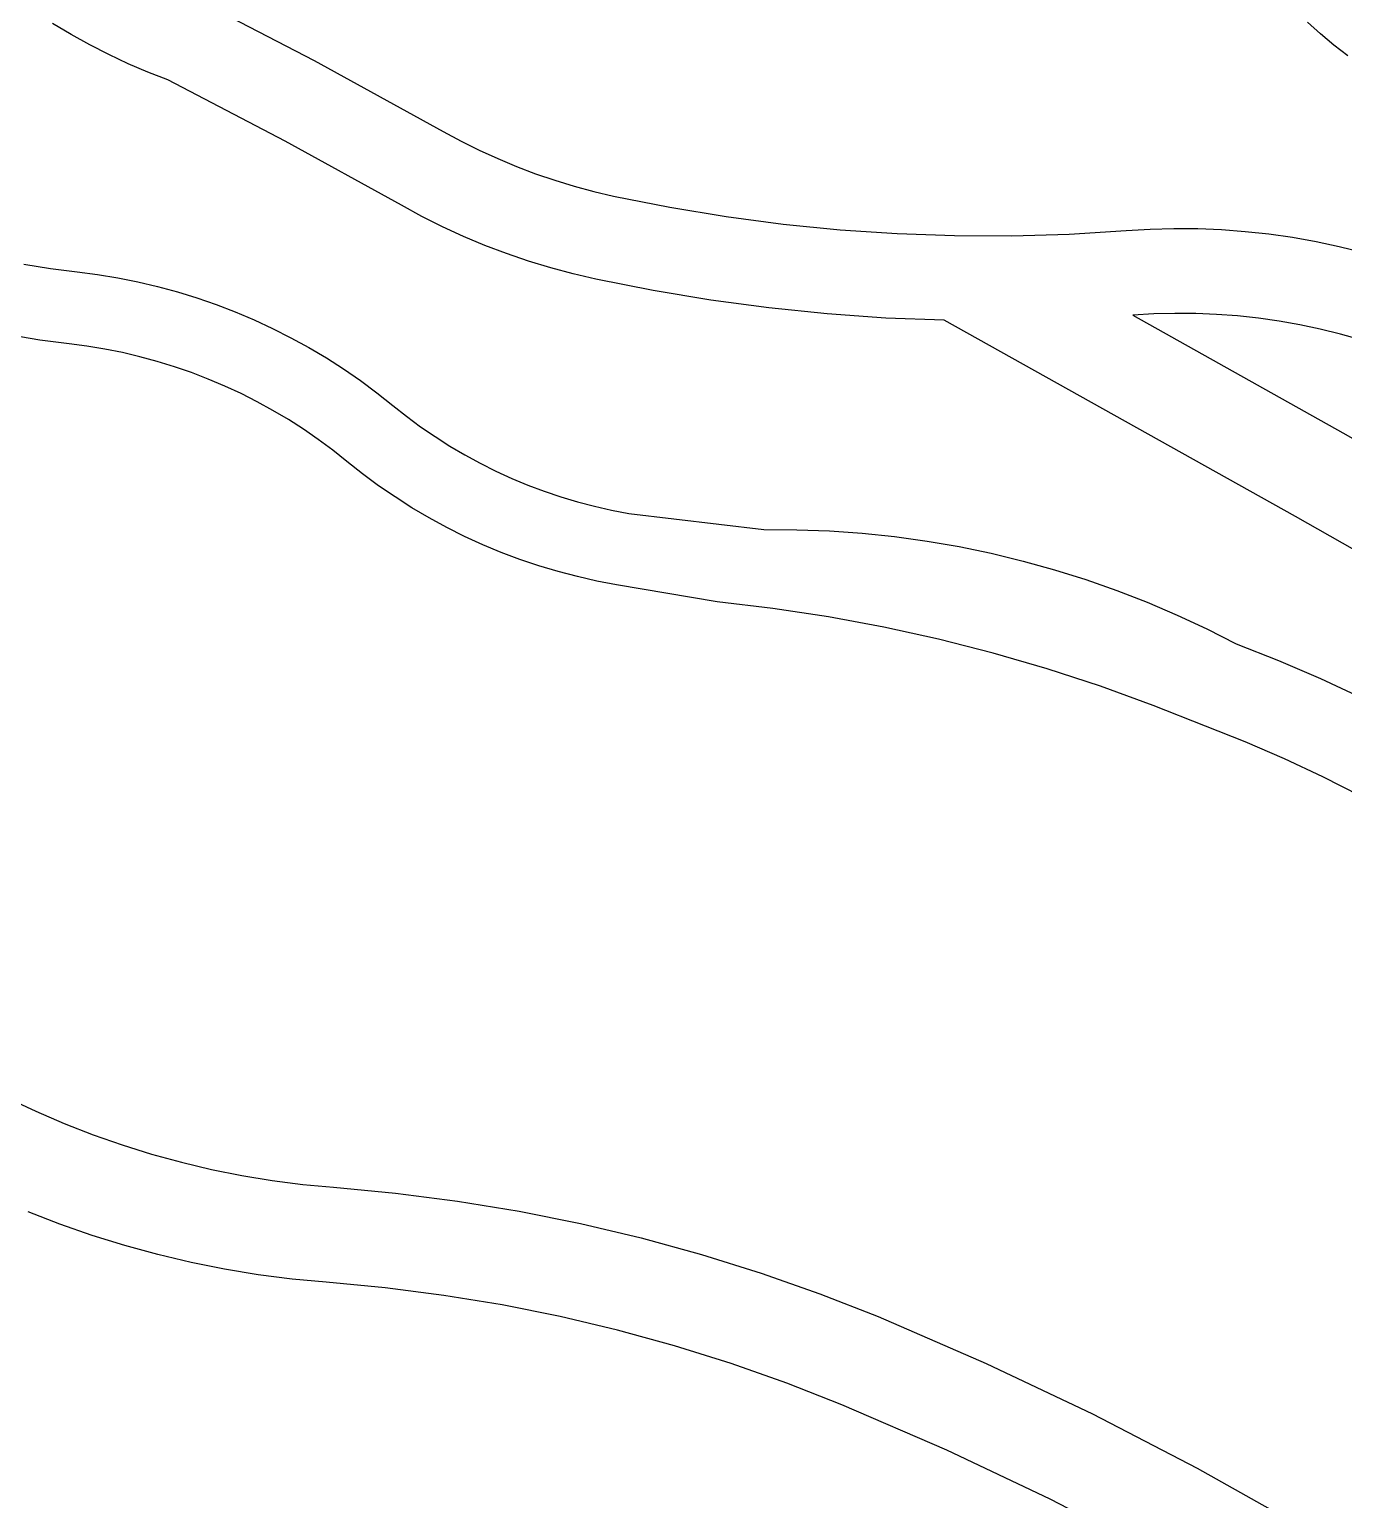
# Model space of a CAD drawing. Header units: millimetres. Extents: x 617751 to 636088, y 68402 to 77988.
# Drawn here: x 622528.5 to 622595.1, y 69396.2 to 69470.8 of the extents above; entities that cross this region are included whole.
import ezdxf

# ---------------------------------------------------------------- set-up
doc = ezdxf.new("R2010")
doc.units = ezdxf.units.MM
doc.header["$LTSCALE"] = 3
doc.header["$MEASUREMENT"] = 0
doc.layers.add('ALINHAMENTO PREDIAL', color=120, linetype='Continuous')

msp = doc.modelspace()

# ---------------------------------------------------------------- linework, layer by layer
at = {"layer": 'ALINHAMENTO PREDIAL'}
for points in [[(622536.321, 69472.65), (622542.949, 69469.213), (622549.492, 69465.616), (622550.397, 69465.124), (622551.318, 69464.663), (622552.254, 69464.233), (622553.204, 69463.835), (622554.167, 69463.469), (622555.141, 69463.136), (622556.126, 69462.835), (622557.121, 69462.568), (622558.124, 69462.335), (622560.973, 69461.77), (622563.839, 69461.297), (622566.719, 69460.916), (622569.609, 69460.629), (622572.507, 69460.434), (622575.409, 69460.332), (622578.314, 69460.324), (622581.217, 69460.409), (622584.116, 69460.587), (622585.322, 69460.66), (622586.53, 69460.693), (622587.738, 69460.684), (622588.945, 69460.635), (622590.15, 69460.546), (622591.351, 69460.415), (622592.547, 69460.245), (622593.737, 69460.034), (622594.918, 69459.783), (622596.091, 69459.492)], [(622536.321, 69472.65), (622542.949, 69469.213), (622549.492, 69465.616), (622550.397, 69465.124), (622551.318, 69464.663), (622552.254, 69464.233), (622553.204, 69463.835), (622554.167, 69463.469), (622555.141, 69463.136), (622556.126, 69462.835), (622557.121, 69462.568), (622558.124, 69462.335), (622560.973, 69461.77), (622563.839, 69461.297), (622566.719, 69460.916), (622569.609, 69460.629), (622572.507, 69460.434), (622575.409, 69460.332), (622578.314, 69460.324), (622581.217, 69460.409), (622584.116, 69460.587), (622585.322, 69460.66), (622586.53, 69460.693), (622587.738, 69460.684), (622588.945, 69460.635), (622590.15, 69460.546), (622591.351, 69460.415), (622592.547, 69460.245), (622593.737, 69460.034), (622594.918, 69459.783), (622596.091, 69459.492)], [(622536.321, 69472.65), (622542.949, 69469.213), (622549.492, 69465.616), (622550.397, 69465.124), (622551.318, 69464.663), (622552.254, 69464.233), (622553.204, 69463.835), (622554.167, 69463.469), (622555.141, 69463.136), (622556.126, 69462.835), (622557.121, 69462.568), (622558.124, 69462.335), (622560.973, 69461.77), (622563.839, 69461.297), (622566.719, 69460.916), (622569.609, 69460.629), (622572.507, 69460.434), (622575.409, 69460.332), (622578.314, 69460.324), (622581.217, 69460.409), (622584.116, 69460.587), (622585.322, 69460.66), (622586.53, 69460.693), (622587.738, 69460.684), (622588.945, 69460.635), (622590.15, 69460.546), (622591.351, 69460.415), (622592.547, 69460.245), (622593.737, 69460.034), (622594.918, 69459.783), (622596.091, 69459.492)], [(622536.321, 69472.65), (622542.949, 69469.213), (622549.492, 69465.616), (622550.397, 69465.124), (622551.318, 69464.663), (622552.254, 69464.233), (622553.204, 69463.835), (622554.167, 69463.469), (622555.141, 69463.136), (622556.126, 69462.835), (622557.121, 69462.568), (622558.124, 69462.335), (622560.973, 69461.77), (622563.839, 69461.297), (622566.719, 69460.916), (622569.609, 69460.629), (622572.507, 69460.434), (622575.409, 69460.332), (622578.314, 69460.324), (622581.217, 69460.409), (622584.116, 69460.587), (622585.322, 69460.66), (622586.53, 69460.693), (622587.738, 69460.684), (622588.945, 69460.635), (622590.15, 69460.546), (622591.351, 69460.415), (622592.547, 69460.245), (622593.737, 69460.034), (622594.918, 69459.783), (622596.091, 69459.492)], [(622536.321, 69472.65), (622542.949, 69469.213), (622549.492, 69465.616), (622550.397, 69465.124), (622551.318, 69464.663), (622552.254, 69464.233), (622553.204, 69463.835), (622554.167, 69463.469), (622555.141, 69463.136), (622556.126, 69462.835), (622557.121, 69462.568), (622558.124, 69462.335), (622560.973, 69461.77), (622563.839, 69461.297), (622566.719, 69460.916), (622569.609, 69460.629), (622572.507, 69460.434), (622575.409, 69460.332), (622578.314, 69460.324), (622581.217, 69460.409), (622584.116, 69460.587), (622585.322, 69460.66), (622586.53, 69460.693), (622587.738, 69460.684), (622588.945, 69460.635), (622590.15, 69460.546), (622591.351, 69460.415), (622592.547, 69460.245), (622593.737, 69460.034), (622594.918, 69459.783), (622596.091, 69459.492)], [(622536.321, 69472.65), (622542.949, 69469.213), (622549.492, 69465.616), (622550.397, 69465.124), (622551.318, 69464.663), (622552.254, 69464.233), (622553.204, 69463.835), (622554.167, 69463.469), (622555.141, 69463.136), (622556.126, 69462.835), (622557.121, 69462.568), (622558.124, 69462.335), (622560.973, 69461.77), (622563.839, 69461.297), (622566.719, 69460.916), (622569.609, 69460.629), (622572.507, 69460.434), (622575.409, 69460.332), (622578.314, 69460.324), (622581.217, 69460.409), (622584.116, 69460.587), (622585.322, 69460.66), (622586.53, 69460.693), (622587.738, 69460.684), (622588.945, 69460.635), (622590.15, 69460.546), (622591.351, 69460.415), (622592.547, 69460.245), (622593.737, 69460.034), (622594.918, 69459.783), (622596.091, 69459.492)], [(622536.321, 69472.65), (622542.949, 69469.213), (622549.492, 69465.616), (622550.397, 69465.124), (622551.318, 69464.663), (622552.254, 69464.233), (622553.204, 69463.835), (622554.167, 69463.469), (622555.141, 69463.136), (622556.126, 69462.835), (622557.121, 69462.568), (622558.124, 69462.335), (622560.973, 69461.77), (622563.839, 69461.297), (622566.719, 69460.916), (622569.609, 69460.629), (622572.507, 69460.434), (622575.409, 69460.332), (622578.314, 69460.324), (622581.217, 69460.409), (622584.116, 69460.587), (622585.322, 69460.66), (622586.53, 69460.693), (622587.738, 69460.684), (622588.945, 69460.635), (622590.15, 69460.546), (622591.351, 69460.415), (622592.547, 69460.245), (622593.737, 69460.034), (622594.918, 69459.783), (622596.091, 69459.492)], [(622536.321, 69472.65), (622542.949, 69469.213), (622549.492, 69465.616), (622550.397, 69465.124), (622551.318, 69464.663), (622552.254, 69464.233), (622553.204, 69463.835), (622554.167, 69463.469), (622555.141, 69463.136), (622556.126, 69462.835), (622557.121, 69462.568), (622558.124, 69462.335), (622560.973, 69461.77), (622563.839, 69461.297), (622566.719, 69460.916), (622569.609, 69460.629), (622572.507, 69460.434), (622575.409, 69460.332), (622578.314, 69460.324), (622581.217, 69460.409), (622584.116, 69460.587), (622585.322, 69460.66), (622586.53, 69460.693), (622587.738, 69460.684), (622588.945, 69460.635), (622590.15, 69460.546), (622591.351, 69460.415), (622592.547, 69460.245), (622593.737, 69460.034), (622594.918, 69459.783), (622596.091, 69459.492)], [(622608.122, 69437.341), (622592.699, 69446.082), (622574.89, 69456.036), (622571.922, 69456.152), (622568.96, 69456.362), (622566.005, 69456.664), (622563.062, 69457.059), (622560.132, 69457.546), (622557.219, 69458.125), (622556.075, 69458.391), (622554.94, 69458.696), (622553.816, 69459.038), (622552.704, 69459.418), (622551.606, 69459.836), (622550.522, 69460.29), (622549.455, 69460.781), (622548.404, 69461.307), (622547.372, 69461.868), (622541.485, 69465.112), (622535.528, 69468.224), (622534.517, 69468.618), (622533.519, 69469.046), (622532.536, 69469.507), (622531.57, 69470.001), (622530.621, 69470.527), (622529.69, 69471.086)], [(622608.122, 69437.341), (622592.699, 69446.082), (622574.89, 69456.036), (622571.922, 69456.152), (622568.96, 69456.362), (622566.005, 69456.664), (622563.062, 69457.059), (622560.132, 69457.546), (622557.219, 69458.125), (622556.075, 69458.391), (622554.94, 69458.696), (622553.816, 69459.038), (622552.704, 69459.418), (622551.606, 69459.836), (622550.522, 69460.29), (622549.455, 69460.781), (622548.404, 69461.307), (622547.372, 69461.868), (622541.485, 69465.112), (622535.528, 69468.224), (622534.517, 69468.618), (622533.519, 69469.046), (622532.536, 69469.507), (622531.57, 69470.001), (622530.621, 69470.527), (622529.69, 69471.086)], [(622608.122, 69437.341), (622592.699, 69446.082), (622574.89, 69456.036), (622571.922, 69456.152), (622568.96, 69456.362), (622566.005, 69456.664), (622563.062, 69457.059), (622560.132, 69457.546), (622557.219, 69458.125), (622556.075, 69458.391), (622554.94, 69458.696), (622553.816, 69459.038), (622552.704, 69459.418), (622551.606, 69459.836), (622550.522, 69460.29), (622549.455, 69460.781), (622548.404, 69461.307), (622547.372, 69461.868), (622541.485, 69465.112), (622535.528, 69468.224), (622534.517, 69468.618), (622533.519, 69469.046), (622532.536, 69469.507), (622531.57, 69470.001), (622530.621, 69470.527), (622529.69, 69471.086)], [(622608.122, 69437.341), (622592.699, 69446.082), (622574.89, 69456.036), (622571.922, 69456.152), (622568.96, 69456.362), (622566.005, 69456.664), (622563.062, 69457.059), (622560.132, 69457.546), (622557.219, 69458.125), (622556.075, 69458.391), (622554.94, 69458.696), (622553.816, 69459.038), (622552.704, 69459.418), (622551.606, 69459.836), (622550.522, 69460.29), (622549.455, 69460.781), (622548.404, 69461.307), (622547.372, 69461.868), (622541.485, 69465.112), (622535.528, 69468.224), (622534.517, 69468.618), (622533.519, 69469.046), (622532.536, 69469.507), (622531.57, 69470.001), (622530.621, 69470.527), (622529.69, 69471.086)], [(622608.122, 69437.341), (622592.699, 69446.082), (622574.89, 69456.036), (622571.922, 69456.152), (622568.96, 69456.362), (622566.005, 69456.664), (622563.062, 69457.059), (622560.132, 69457.546), (622557.219, 69458.125), (622556.075, 69458.391), (622554.94, 69458.696), (622553.816, 69459.038), (622552.704, 69459.418), (622551.606, 69459.836), (622550.522, 69460.29), (622549.455, 69460.781), (622548.404, 69461.307), (622547.372, 69461.868), (622541.485, 69465.112), (622535.528, 69468.224), (622534.517, 69468.618), (622533.519, 69469.046), (622532.536, 69469.507), (622531.57, 69470.001), (622530.621, 69470.527), (622529.69, 69471.086)], [(622608.122, 69437.341), (622592.699, 69446.082), (622574.89, 69456.036), (622571.922, 69456.152), (622568.96, 69456.362), (622566.005, 69456.664), (622563.062, 69457.059), (622560.132, 69457.546), (622557.219, 69458.125), (622556.075, 69458.391), (622554.94, 69458.696), (622553.816, 69459.038), (622552.704, 69459.418), (622551.606, 69459.836), (622550.522, 69460.29), (622549.455, 69460.781), (622548.404, 69461.307), (622547.372, 69461.868), (622541.485, 69465.112), (622535.528, 69468.224), (622534.517, 69468.618), (622533.519, 69469.046), (622532.536, 69469.507), (622531.57, 69470.001), (622530.621, 69470.527), (622529.69, 69471.086)], [(622608.122, 69437.341), (622592.699, 69446.082), (622574.89, 69456.036), (622571.922, 69456.152), (622568.96, 69456.362), (622566.005, 69456.664), (622563.062, 69457.059), (622560.132, 69457.546), (622557.219, 69458.125), (622556.075, 69458.391), (622554.94, 69458.696), (622553.816, 69459.038), (622552.704, 69459.418), (622551.606, 69459.836), (622550.522, 69460.29), (622549.455, 69460.781), (622548.404, 69461.307), (622547.372, 69461.868), (622541.485, 69465.112), (622535.528, 69468.224), (622534.517, 69468.618), (622533.519, 69469.046), (622532.536, 69469.507), (622531.57, 69470.001), (622530.621, 69470.527), (622529.69, 69471.086)], [(622608.122, 69437.341), (622592.699, 69446.082), (622574.89, 69456.036), (622571.922, 69456.152), (622568.96, 69456.362), (622566.005, 69456.664), (622563.062, 69457.059), (622560.132, 69457.546), (622557.219, 69458.125), (622556.075, 69458.391), (622554.94, 69458.696), (622553.816, 69459.038), (622552.704, 69459.418), (622551.606, 69459.836), (622550.522, 69460.29), (622549.455, 69460.781), (622548.404, 69461.307), (622547.372, 69461.868), (622541.485, 69465.112), (622535.528, 69468.224), (622534.517, 69468.618), (622533.519, 69469.046), (622532.536, 69469.507), (622531.57, 69470.001), (622530.621, 69470.527), (622529.69, 69471.086)], [(622595.343, 69469.441), (622594.648, 69469.989), (622593.971, 69470.56), (622593.313, 69471.152)], [(622595.343, 69469.441), (622594.648, 69469.989), (622593.971, 69470.56), (622593.313, 69471.152)], [(622595.343, 69469.441), (622594.648, 69469.989), (622593.971, 69470.56), (622593.313, 69471.152)], [(622595.343, 69469.441), (622594.648, 69469.989), (622593.971, 69470.56), (622593.313, 69471.152)], [(622595.343, 69469.441), (622594.648, 69469.989), (622593.971, 69470.56), (622593.313, 69471.152)], [(622595.343, 69469.441), (622594.648, 69469.989), (622593.971, 69470.56), (622593.313, 69471.152)], [(622595.343, 69469.441), (622594.648, 69469.989), (622593.971, 69470.56), (622593.313, 69471.152)], [(622595.343, 69469.441), (622594.648, 69469.989), (622593.971, 69470.56), (622593.313, 69471.152)], [(622528.237, 69458.888), (622529.584, 69458.666), (622530.937, 69458.489), (622531.965, 69458.356), (622532.987, 69458.187), (622534.003, 69457.985), (622535.011, 69457.747), (622536.011, 69457.476), (622537.001, 69457.171), (622537.981, 69456.833), (622538.948, 69456.462), (622539.902, 69456.058), (622540.842, 69455.622), (622541.767, 69455.155), (622542.675, 69454.657), (622543.566, 69454.128), (622544.438, 69453.569), (622545.291, 69452.981), (622546.124, 69452.365), (622546.935, 69451.72), (622547.63, 69451.169), (622548.343, 69450.642), (622549.074, 69450.14), (622549.822, 69449.663), (622550.586, 69449.213), (622551.365, 69448.789), (622552.158, 69448.393), (622552.965, 69448.024), (622553.784, 69447.683), (622554.614, 69447.37), (622555.454, 69447.087), (622556.303, 69446.833), (622557.161, 69446.608), (622558.026, 69446.413), (622558.898, 69446.247), (622565.751, 69445.426), (622567.41, 69445.42), (622569.068, 69445.358), (622570.723, 69445.241), (622572.373, 69445.069), (622574.016, 69444.842), (622575.651, 69444.56), (622577.276, 69444.224), (622578.888, 69443.833), (622580.486, 69443.389), (622582.069, 69442.892), (622583.635, 69442.343), (622585.181, 69441.742), (622586.706, 69441.089), (622588.208, 69440.386), (622589.687, 69439.633), (622591.839, 69438.791), (622593.961, 69437.879), (622596.053, 69436.897)], [(622528.237, 69458.888), (622529.584, 69458.666), (622530.937, 69458.489), (622531.965, 69458.356), (622532.987, 69458.187), (622534.003, 69457.985), (622535.011, 69457.747), (622536.011, 69457.476), (622537.001, 69457.171), (622537.981, 69456.833), (622538.948, 69456.462), (622539.902, 69456.058), (622540.842, 69455.622), (622541.767, 69455.155), (622542.675, 69454.657), (622543.566, 69454.128), (622544.438, 69453.569), (622545.291, 69452.981), (622546.124, 69452.365), (622546.935, 69451.72), (622547.63, 69451.169), (622548.343, 69450.642), (622549.074, 69450.14), (622549.822, 69449.663), (622550.586, 69449.213), (622551.365, 69448.789), (622552.158, 69448.393), (622552.965, 69448.024), (622553.784, 69447.683), (622554.614, 69447.37), (622555.454, 69447.087), (622556.303, 69446.833), (622557.161, 69446.608), (622558.026, 69446.413), (622558.898, 69446.247), (622565.751, 69445.426), (622567.41, 69445.42), (622569.068, 69445.358), (622570.723, 69445.241), (622572.373, 69445.069), (622574.016, 69444.842), (622575.651, 69444.56), (622577.276, 69444.224), (622578.888, 69443.833), (622580.486, 69443.389), (622582.069, 69442.892), (622583.635, 69442.343), (622585.181, 69441.742), (622586.706, 69441.089), (622588.208, 69440.386), (622589.687, 69439.633), (622591.839, 69438.791), (622593.961, 69437.879), (622596.053, 69436.897)], [(622528.237, 69458.888), (622529.584, 69458.666), (622530.937, 69458.489), (622531.965, 69458.356), (622532.987, 69458.187), (622534.003, 69457.985), (622535.011, 69457.747), (622536.011, 69457.476), (622537.001, 69457.171), (622537.981, 69456.833), (622538.948, 69456.462), (622539.902, 69456.058), (622540.842, 69455.622), (622541.767, 69455.155), (622542.675, 69454.657), (622543.566, 69454.128), (622544.438, 69453.569), (622545.291, 69452.981), (622546.124, 69452.365), (622546.935, 69451.72), (622547.63, 69451.169), (622548.343, 69450.642), (622549.074, 69450.14), (622549.822, 69449.663), (622550.586, 69449.213), (622551.365, 69448.789), (622552.158, 69448.393), (622552.965, 69448.024), (622553.784, 69447.683), (622554.614, 69447.37), (622555.454, 69447.087), (622556.303, 69446.833), (622557.161, 69446.608), (622558.026, 69446.413), (622558.898, 69446.247), (622565.751, 69445.426), (622567.41, 69445.42), (622569.068, 69445.358), (622570.723, 69445.241), (622572.373, 69445.069), (622574.016, 69444.842), (622575.651, 69444.56), (622577.276, 69444.224), (622578.888, 69443.833), (622580.486, 69443.389), (622582.069, 69442.892), (622583.635, 69442.343), (622585.181, 69441.742), (622586.706, 69441.089), (622588.208, 69440.386), (622589.687, 69439.633), (622591.839, 69438.791), (622593.961, 69437.879), (622596.053, 69436.897)], [(622528.237, 69458.888), (622529.584, 69458.666), (622530.937, 69458.489), (622531.965, 69458.356), (622532.987, 69458.187), (622534.003, 69457.985), (622535.011, 69457.747), (622536.011, 69457.476), (622537.001, 69457.171), (622537.981, 69456.833), (622538.948, 69456.462), (622539.902, 69456.058), (622540.842, 69455.622), (622541.767, 69455.155), (622542.675, 69454.657), (622543.566, 69454.128), (622544.438, 69453.569), (622545.291, 69452.981), (622546.124, 69452.365), (622546.935, 69451.72), (622547.63, 69451.169), (622548.343, 69450.642), (622549.074, 69450.14), (622549.822, 69449.663), (622550.586, 69449.213), (622551.365, 69448.789), (622552.158, 69448.393), (622552.965, 69448.024), (622553.784, 69447.683), (622554.614, 69447.37), (622555.454, 69447.087), (622556.303, 69446.833), (622557.161, 69446.608), (622558.026, 69446.413), (622558.898, 69446.247), (622565.751, 69445.426), (622567.41, 69445.42), (622569.068, 69445.358), (622570.723, 69445.241), (622572.373, 69445.069), (622574.016, 69444.842), (622575.651, 69444.56), (622577.276, 69444.224), (622578.888, 69443.833), (622580.486, 69443.389), (622582.069, 69442.892), (622583.635, 69442.343), (622585.181, 69441.742), (622586.706, 69441.089), (622588.208, 69440.386), (622589.687, 69439.633), (622591.839, 69438.791), (622593.961, 69437.879), (622596.053, 69436.897)], [(622528.237, 69458.888), (622529.584, 69458.666), (622530.937, 69458.489), (622531.965, 69458.356), (622532.987, 69458.187), (622534.003, 69457.985), (622535.011, 69457.747), (622536.011, 69457.476), (622537.001, 69457.171), (622537.981, 69456.833), (622538.948, 69456.462), (622539.902, 69456.058), (622540.842, 69455.622), (622541.767, 69455.155), (622542.675, 69454.657), (622543.566, 69454.128), (622544.438, 69453.569), (622545.291, 69452.981), (622546.124, 69452.365), (622546.935, 69451.72), (622547.63, 69451.169), (622548.343, 69450.642), (622549.074, 69450.14), (622549.822, 69449.663), (622550.586, 69449.213), (622551.365, 69448.789), (622552.158, 69448.393), (622552.965, 69448.024), (622553.784, 69447.683), (622554.614, 69447.37), (622555.454, 69447.087), (622556.303, 69446.833), (622557.161, 69446.608), (622558.026, 69446.413), (622558.898, 69446.247), (622565.751, 69445.426), (622567.41, 69445.42), (622569.068, 69445.358), (622570.723, 69445.241), (622572.373, 69445.069), (622574.016, 69444.842), (622575.651, 69444.56), (622577.276, 69444.224), (622578.888, 69443.833), (622580.486, 69443.389), (622582.069, 69442.892), (622583.635, 69442.343), (622585.181, 69441.742), (622586.706, 69441.089), (622588.208, 69440.386), (622589.687, 69439.633), (622591.839, 69438.791), (622593.961, 69437.879), (622596.053, 69436.897)], [(622528.237, 69458.888), (622529.584, 69458.666), (622530.937, 69458.489), (622531.965, 69458.356), (622532.987, 69458.187), (622534.003, 69457.985), (622535.011, 69457.747), (622536.011, 69457.476), (622537.001, 69457.171), (622537.981, 69456.833), (622538.948, 69456.462), (622539.902, 69456.058), (622540.842, 69455.622), (622541.767, 69455.155), (622542.675, 69454.657), (622543.566, 69454.128), (622544.438, 69453.569), (622545.291, 69452.981), (622546.124, 69452.365), (622546.935, 69451.72), (622547.63, 69451.169), (622548.343, 69450.642), (622549.074, 69450.14), (622549.822, 69449.663), (622550.586, 69449.213), (622551.365, 69448.789), (622552.158, 69448.393), (622552.965, 69448.024), (622553.784, 69447.683), (622554.614, 69447.37), (622555.454, 69447.087), (622556.303, 69446.833), (622557.161, 69446.608), (622558.026, 69446.413), (622558.898, 69446.247), (622565.751, 69445.426), (622567.41, 69445.42), (622569.068, 69445.358), (622570.723, 69445.241), (622572.373, 69445.069), (622574.016, 69444.842), (622575.651, 69444.56), (622577.276, 69444.224), (622578.888, 69443.833), (622580.486, 69443.389), (622582.069, 69442.892), (622583.635, 69442.343), (622585.181, 69441.742), (622586.706, 69441.089), (622588.208, 69440.386), (622589.687, 69439.633), (622591.839, 69438.791), (622593.961, 69437.879), (622596.053, 69436.897)], [(622528.237, 69458.888), (622529.584, 69458.666), (622530.937, 69458.489), (622531.965, 69458.356), (622532.987, 69458.187), (622534.003, 69457.985), (622535.011, 69457.747), (622536.011, 69457.476), (622537.001, 69457.171), (622537.981, 69456.833), (622538.948, 69456.462), (622539.902, 69456.058), (622540.842, 69455.622), (622541.767, 69455.155), (622542.675, 69454.657), (622543.566, 69454.128), (622544.438, 69453.569), (622545.291, 69452.981), (622546.124, 69452.365), (622546.935, 69451.72), (622547.63, 69451.169), (622548.343, 69450.642), (622549.074, 69450.14), (622549.822, 69449.663), (622550.586, 69449.213), (622551.365, 69448.789), (622552.158, 69448.393), (622552.965, 69448.024), (622553.784, 69447.683), (622554.614, 69447.37), (622555.454, 69447.087), (622556.303, 69446.833), (622557.161, 69446.608), (622558.026, 69446.413), (622558.898, 69446.247), (622565.751, 69445.426), (622567.41, 69445.42), (622569.068, 69445.358), (622570.723, 69445.241), (622572.373, 69445.069), (622574.016, 69444.842), (622575.651, 69444.56), (622577.276, 69444.224), (622578.888, 69443.833), (622580.486, 69443.389), (622582.069, 69442.892), (622583.635, 69442.343), (622585.181, 69441.742), (622586.706, 69441.089), (622588.208, 69440.386), (622589.687, 69439.633), (622591.839, 69438.791), (622593.961, 69437.879), (622596.053, 69436.897)], [(622528.237, 69458.888), (622529.584, 69458.666), (622530.937, 69458.489), (622531.965, 69458.356), (622532.987, 69458.187), (622534.003, 69457.985), (622535.011, 69457.747), (622536.011, 69457.476), (622537.001, 69457.171), (622537.981, 69456.833), (622538.948, 69456.462), (622539.902, 69456.058), (622540.842, 69455.622), (622541.767, 69455.155), (622542.675, 69454.657), (622543.566, 69454.128), (622544.438, 69453.569), (622545.291, 69452.981), (622546.124, 69452.365), (622546.935, 69451.72), (622547.63, 69451.169), (622548.343, 69450.642), (622549.074, 69450.14), (622549.822, 69449.663), (622550.586, 69449.213), (622551.365, 69448.789), (622552.158, 69448.393), (622552.965, 69448.024), (622553.784, 69447.683), (622554.614, 69447.37), (622555.454, 69447.087), (622556.303, 69446.833), (622557.161, 69446.608), (622558.026, 69446.413), (622558.898, 69446.247), (622565.751, 69445.426), (622567.41, 69445.42), (622569.068, 69445.358), (622570.723, 69445.241), (622572.373, 69445.069), (622574.016, 69444.842), (622575.651, 69444.56), (622577.276, 69444.224), (622578.888, 69443.833), (622580.486, 69443.389), (622582.069, 69442.892), (622583.635, 69442.343), (622585.181, 69441.742), (622586.706, 69441.089), (622588.208, 69440.386), (622589.687, 69439.633), (622591.839, 69438.791), (622593.961, 69437.879), (622596.053, 69436.897)], [(622596.007, 69455.04), (622594.984, 69455.33), (622593.953, 69455.586), (622592.913, 69455.807), (622591.866, 69455.992), (622590.814, 69456.142), (622589.758, 69456.257), (622588.698, 69456.336), (622587.636, 69456.379), (622586.573, 69456.386), (622585.511, 69456.358), (622584.45, 69456.294), (622595.09, 69450.328), (622610.948, 69441.33)], [(622596.007, 69455.04), (622594.984, 69455.33), (622593.953, 69455.586), (622592.913, 69455.807), (622591.866, 69455.992), (622590.814, 69456.142), (622589.758, 69456.257), (622588.698, 69456.336), (622587.636, 69456.379), (622586.573, 69456.386), (622585.511, 69456.358), (622584.45, 69456.294), (622595.09, 69450.328), (622610.948, 69441.33)], [(622596.007, 69455.04), (622594.984, 69455.33), (622593.953, 69455.586), (622592.913, 69455.807), (622591.866, 69455.992), (622590.814, 69456.142), (622589.758, 69456.257), (622588.698, 69456.336), (622587.636, 69456.379), (622586.573, 69456.386), (622585.511, 69456.358), (622584.45, 69456.294), (622595.09, 69450.328), (622610.948, 69441.33)], [(622596.007, 69455.04), (622594.984, 69455.33), (622593.953, 69455.586), (622592.913, 69455.807), (622591.866, 69455.992), (622590.814, 69456.142), (622589.758, 69456.257), (622588.698, 69456.336), (622587.636, 69456.379), (622586.573, 69456.386), (622585.511, 69456.358), (622584.45, 69456.294), (622595.09, 69450.328), (622610.948, 69441.33)], [(622596.007, 69455.04), (622594.984, 69455.33), (622593.953, 69455.586), (622592.913, 69455.807), (622591.866, 69455.992), (622590.814, 69456.142), (622589.758, 69456.257), (622588.698, 69456.336), (622587.636, 69456.379), (622586.573, 69456.386), (622585.511, 69456.358), (622584.45, 69456.294), (622595.09, 69450.328), (622610.948, 69441.33)], [(622596.007, 69455.04), (622594.984, 69455.33), (622593.953, 69455.586), (622592.913, 69455.807), (622591.866, 69455.992), (622590.814, 69456.142), (622589.758, 69456.257), (622588.698, 69456.336), (622587.636, 69456.379), (622586.573, 69456.386), (622585.511, 69456.358), (622584.45, 69456.294), (622595.09, 69450.328), (622610.948, 69441.33)], [(622596.007, 69455.04), (622594.984, 69455.33), (622593.953, 69455.586), (622592.913, 69455.807), (622591.866, 69455.992), (622590.814, 69456.142), (622589.758, 69456.257), (622588.698, 69456.336), (622587.636, 69456.379), (622586.573, 69456.386), (622585.511, 69456.358), (622584.45, 69456.294), (622595.09, 69450.328), (622610.948, 69441.33)], [(622596.007, 69455.04), (622594.984, 69455.33), (622593.953, 69455.586), (622592.913, 69455.807), (622591.866, 69455.992), (622590.814, 69456.142), (622589.758, 69456.257), (622588.698, 69456.336), (622587.636, 69456.379), (622586.573, 69456.386), (622585.511, 69456.358), (622584.45, 69456.294), (622595.09, 69450.328), (622610.948, 69441.33)], [(622596.017, 69431.907), (622594.09, 69432.891), (622592.133, 69433.81), (622590.145, 69434.664), (622588.131, 69435.452), (622585.487, 69436.512), (622582.809, 69437.485), (622580.1, 69438.368), (622577.364, 69439.161), (622574.603, 69439.864), (622571.82, 69440.476), (622569.019, 69440.995), (622566.202, 69441.421), (622563.373, 69441.755), (622558.277, 69442.63), (622557.281, 69442.818), (622556.292, 69443.041), (622555.311, 69443.298), (622554.34, 69443.589), (622553.38, 69443.913), (622552.431, 69444.27), (622551.496, 69444.66), (622550.574, 69445.082), (622549.667, 69445.535), (622548.777, 69446.019), (622547.904, 69446.534), (622547.049, 69447.079), (622546.213, 69447.652), (622545.398, 69448.255), (622544.604, 69448.885), (622543.89, 69449.452), (622543.157, 69449.994), (622542.407, 69450.512), (622541.639, 69451.004), (622540.855, 69451.469), (622540.055, 69451.908), (622539.242, 69452.319), (622538.415, 69452.702), (622537.575, 69453.058), (622536.724, 69453.384), (622535.862, 69453.682), (622534.991, 69453.95), (622534.111, 69454.189), (622533.223, 69454.398), (622532.329, 69454.576), (622531.429, 69454.724), (622530.525, 69454.842), (622529.048, 69455.034), (622527.578, 69455.276)], [(622596.017, 69431.907), (622594.09, 69432.891), (622592.133, 69433.81), (622590.145, 69434.664), (622588.131, 69435.452), (622585.487, 69436.512), (622582.809, 69437.485), (622580.1, 69438.368), (622577.364, 69439.161), (622574.603, 69439.864), (622571.82, 69440.476), (622569.019, 69440.995), (622566.202, 69441.421), (622563.373, 69441.755), (622558.277, 69442.63), (622557.281, 69442.818), (622556.292, 69443.041), (622555.311, 69443.298), (622554.34, 69443.589), (622553.38, 69443.913), (622552.431, 69444.27), (622551.496, 69444.66), (622550.574, 69445.082), (622549.667, 69445.535), (622548.777, 69446.019), (622547.904, 69446.534), (622547.049, 69447.079), (622546.213, 69447.652), (622545.398, 69448.255), (622544.604, 69448.885), (622543.89, 69449.452), (622543.157, 69449.994), (622542.407, 69450.512), (622541.639, 69451.004), (622540.855, 69451.469), (622540.055, 69451.908), (622539.242, 69452.319), (622538.415, 69452.702), (622537.575, 69453.058), (622536.724, 69453.384), (622535.862, 69453.682), (622534.991, 69453.95), (622534.111, 69454.189), (622533.223, 69454.398), (622532.329, 69454.576), (622531.429, 69454.724), (622530.525, 69454.842), (622529.048, 69455.034), (622527.578, 69455.276)], [(622596.017, 69431.907), (622594.09, 69432.891), (622592.133, 69433.81), (622590.145, 69434.664), (622588.131, 69435.452), (622585.487, 69436.512), (622582.809, 69437.485), (622580.1, 69438.368), (622577.364, 69439.161), (622574.603, 69439.864), (622571.82, 69440.476), (622569.019, 69440.995), (622566.202, 69441.421), (622563.373, 69441.755), (622558.277, 69442.63), (622557.281, 69442.818), (622556.292, 69443.041), (622555.311, 69443.298), (622554.34, 69443.589), (622553.38, 69443.913), (622552.431, 69444.27), (622551.496, 69444.66), (622550.574, 69445.082), (622549.667, 69445.535), (622548.777, 69446.019), (622547.904, 69446.534), (622547.049, 69447.079), (622546.213, 69447.652), (622545.398, 69448.255), (622544.604, 69448.885), (622543.89, 69449.452), (622543.157, 69449.994), (622542.407, 69450.512), (622541.639, 69451.004), (622540.855, 69451.469), (622540.055, 69451.908), (622539.242, 69452.319), (622538.415, 69452.702), (622537.575, 69453.058), (622536.724, 69453.384), (622535.862, 69453.682), (622534.991, 69453.95), (622534.111, 69454.189), (622533.223, 69454.398), (622532.329, 69454.576), (622531.429, 69454.724), (622530.525, 69454.842), (622529.048, 69455.034), (622527.578, 69455.276)], [(622596.017, 69431.907), (622594.09, 69432.891), (622592.133, 69433.81), (622590.145, 69434.664), (622588.131, 69435.452), (622585.487, 69436.512), (622582.809, 69437.485), (622580.1, 69438.368), (622577.364, 69439.161), (622574.603, 69439.864), (622571.82, 69440.476), (622569.019, 69440.995), (622566.202, 69441.421), (622563.373, 69441.755), (622558.277, 69442.63), (622557.281, 69442.818), (622556.292, 69443.041), (622555.311, 69443.298), (622554.34, 69443.589), (622553.38, 69443.913), (622552.431, 69444.27), (622551.496, 69444.66), (622550.574, 69445.082), (622549.667, 69445.535), (622548.777, 69446.019), (622547.904, 69446.534), (622547.049, 69447.079), (622546.213, 69447.652), (622545.398, 69448.255), (622544.604, 69448.885), (622543.89, 69449.452), (622543.157, 69449.994), (622542.407, 69450.512), (622541.639, 69451.004), (622540.855, 69451.469), (622540.055, 69451.908), (622539.242, 69452.319), (622538.415, 69452.702), (622537.575, 69453.058), (622536.724, 69453.384), (622535.862, 69453.682), (622534.991, 69453.95), (622534.111, 69454.189), (622533.223, 69454.398), (622532.329, 69454.576), (622531.429, 69454.724), (622530.525, 69454.842), (622529.048, 69455.034), (622527.578, 69455.276)], [(622596.017, 69431.907), (622594.09, 69432.891), (622592.133, 69433.81), (622590.145, 69434.664), (622588.131, 69435.452), (622585.487, 69436.512), (622582.809, 69437.485), (622580.1, 69438.368), (622577.364, 69439.161), (622574.603, 69439.864), (622571.82, 69440.476), (622569.019, 69440.995), (622566.202, 69441.421), (622563.373, 69441.755), (622558.277, 69442.63), (622557.281, 69442.818), (622556.292, 69443.041), (622555.311, 69443.298), (622554.34, 69443.589), (622553.38, 69443.913), (622552.431, 69444.27), (622551.496, 69444.66), (622550.574, 69445.082), (622549.667, 69445.535), (622548.777, 69446.019), (622547.904, 69446.534), (622547.049, 69447.079), (622546.213, 69447.652), (622545.398, 69448.255), (622544.604, 69448.885), (622543.89, 69449.452), (622543.157, 69449.994), (622542.407, 69450.512), (622541.639, 69451.004), (622540.855, 69451.469), (622540.055, 69451.908), (622539.242, 69452.319), (622538.415, 69452.702), (622537.575, 69453.058), (622536.724, 69453.384), (622535.862, 69453.682), (622534.991, 69453.95), (622534.111, 69454.189), (622533.223, 69454.398), (622532.329, 69454.576), (622531.429, 69454.724), (622530.525, 69454.842), (622529.048, 69455.034), (622527.578, 69455.276)], [(622596.017, 69431.907), (622594.09, 69432.891), (622592.133, 69433.81), (622590.145, 69434.664), (622588.131, 69435.452), (622585.487, 69436.512), (622582.809, 69437.485), (622580.1, 69438.368), (622577.364, 69439.161), (622574.603, 69439.864), (622571.82, 69440.476), (622569.019, 69440.995), (622566.202, 69441.421), (622563.373, 69441.755), (622558.277, 69442.63), (622557.281, 69442.818), (622556.292, 69443.041), (622555.311, 69443.298), (622554.34, 69443.589), (622553.38, 69443.913), (622552.431, 69444.27), (622551.496, 69444.66), (622550.574, 69445.082), (622549.667, 69445.535), (622548.777, 69446.019), (622547.904, 69446.534), (622547.049, 69447.079), (622546.213, 69447.652), (622545.398, 69448.255), (622544.604, 69448.885), (622543.89, 69449.452), (622543.157, 69449.994), (622542.407, 69450.512), (622541.639, 69451.004), (622540.855, 69451.469), (622540.055, 69451.908), (622539.242, 69452.319), (622538.415, 69452.702), (622537.575, 69453.058), (622536.724, 69453.384), (622535.862, 69453.682), (622534.991, 69453.95), (622534.111, 69454.189), (622533.223, 69454.398), (622532.329, 69454.576), (622531.429, 69454.724), (622530.525, 69454.842), (622529.048, 69455.034), (622527.578, 69455.276)], [(622596.017, 69431.907), (622594.09, 69432.891), (622592.133, 69433.81), (622590.145, 69434.664), (622588.131, 69435.452), (622585.487, 69436.512), (622582.809, 69437.485), (622580.1, 69438.368), (622577.364, 69439.161), (622574.603, 69439.864), (622571.82, 69440.476), (622569.019, 69440.995), (622566.202, 69441.421), (622563.373, 69441.755), (622558.277, 69442.63), (622557.281, 69442.818), (622556.292, 69443.041), (622555.311, 69443.298), (622554.34, 69443.589), (622553.38, 69443.913), (622552.431, 69444.27), (622551.496, 69444.66), (622550.574, 69445.082), (622549.667, 69445.535), (622548.777, 69446.019), (622547.904, 69446.534), (622547.049, 69447.079), (622546.213, 69447.652), (622545.398, 69448.255), (622544.604, 69448.885), (622543.89, 69449.452), (622543.157, 69449.994), (622542.407, 69450.512), (622541.639, 69451.004), (622540.855, 69451.469), (622540.055, 69451.908), (622539.242, 69452.319), (622538.415, 69452.702), (622537.575, 69453.058), (622536.724, 69453.384), (622535.862, 69453.682), (622534.991, 69453.95), (622534.111, 69454.189), (622533.223, 69454.398), (622532.329, 69454.576), (622531.429, 69454.724), (622530.525, 69454.842), (622529.048, 69455.034), (622527.578, 69455.276)], [(622596.017, 69431.907), (622594.09, 69432.891), (622592.133, 69433.81), (622590.145, 69434.664), (622588.131, 69435.452), (622585.487, 69436.512), (622582.809, 69437.485), (622580.1, 69438.368), (622577.364, 69439.161), (622574.603, 69439.864), (622571.82, 69440.476), (622569.019, 69440.995), (622566.202, 69441.421), (622563.373, 69441.755), (622558.277, 69442.63), (622557.281, 69442.818), (622556.292, 69443.041), (622555.311, 69443.298), (622554.34, 69443.589), (622553.38, 69443.913), (622552.431, 69444.27), (622551.496, 69444.66), (622550.574, 69445.082), (622549.667, 69445.535), (622548.777, 69446.019), (622547.904, 69446.534), (622547.049, 69447.079), (622546.213, 69447.652), (622545.398, 69448.255), (622544.604, 69448.885), (622543.89, 69449.452), (622543.157, 69449.994), (622542.407, 69450.512), (622541.639, 69451.004), (622540.855, 69451.469), (622540.055, 69451.908), (622539.242, 69452.319), (622538.415, 69452.702), (622537.575, 69453.058), (622536.724, 69453.384), (622535.862, 69453.682), (622534.991, 69453.95), (622534.111, 69454.189), (622533.223, 69454.398), (622532.329, 69454.576), (622531.429, 69454.724), (622530.525, 69454.842), (622529.048, 69455.034), (622527.578, 69455.276)], [(622527.426, 69416.601), (622528.841, 69415.933), (622530.278, 69415.314), (622531.736, 69414.745), (622533.213, 69414.228), (622534.707, 69413.763), (622536.216, 69413.349), (622537.739, 69412.989), (622539.273, 69412.681), (622540.817, 69412.428), (622542.369, 69412.228), (622543.927, 69412.082), (622547.079, 69411.787), (622550.219, 69411.382), (622553.343, 69410.868), (622556.448, 69410.244), (622559.528, 69409.512), (622562.581, 69408.674), (622565.603, 69407.729), (622568.59, 69406.678), (622571.538, 69405.525), (622577.018, 69403.155), (622582.412, 69400.596), (622587.713, 69397.849), (622592.915, 69394.919)], [(622527.426, 69416.601), (622528.841, 69415.933), (622530.278, 69415.314), (622531.736, 69414.745), (622533.213, 69414.228), (622534.707, 69413.763), (622536.216, 69413.349), (622537.739, 69412.989), (622539.273, 69412.681), (622540.817, 69412.428), (622542.369, 69412.228), (622543.927, 69412.082), (622547.079, 69411.787), (622550.219, 69411.382), (622553.343, 69410.868), (622556.448, 69410.244), (622559.528, 69409.512), (622562.581, 69408.674), (622565.603, 69407.729), (622568.59, 69406.678), (622571.538, 69405.525), (622577.018, 69403.155), (622582.412, 69400.596), (622587.713, 69397.849), (622592.915, 69394.919)], [(622527.426, 69416.601), (622528.841, 69415.933), (622530.278, 69415.314), (622531.736, 69414.745), (622533.213, 69414.228), (622534.707, 69413.763), (622536.216, 69413.349), (622537.739, 69412.989), (622539.273, 69412.681), (622540.817, 69412.428), (622542.369, 69412.228), (622543.927, 69412.082), (622547.079, 69411.787), (622550.219, 69411.382), (622553.343, 69410.868), (622556.448, 69410.244), (622559.528, 69409.512), (622562.581, 69408.674), (622565.603, 69407.729), (622568.59, 69406.678), (622571.538, 69405.525), (622577.018, 69403.155), (622582.412, 69400.596), (622587.713, 69397.849), (622592.915, 69394.919)], [(622527.426, 69416.601), (622528.841, 69415.933), (622530.278, 69415.314), (622531.736, 69414.745), (622533.213, 69414.228), (622534.707, 69413.763), (622536.216, 69413.349), (622537.739, 69412.989), (622539.273, 69412.681), (622540.817, 69412.428), (622542.369, 69412.228), (622543.927, 69412.082), (622547.079, 69411.787), (622550.219, 69411.382), (622553.343, 69410.868), (622556.448, 69410.244), (622559.528, 69409.512), (622562.581, 69408.674), (622565.603, 69407.729), (622568.59, 69406.678), (622571.538, 69405.525), (622577.018, 69403.155), (622582.412, 69400.596), (622587.713, 69397.849), (622592.915, 69394.919)], [(622527.426, 69416.601), (622528.841, 69415.933), (622530.278, 69415.314), (622531.736, 69414.745), (622533.213, 69414.228), (622534.707, 69413.763), (622536.216, 69413.349), (622537.739, 69412.989), (622539.273, 69412.681), (622540.817, 69412.428), (622542.369, 69412.228), (622543.927, 69412.082), (622547.079, 69411.787), (622550.219, 69411.382), (622553.343, 69410.868), (622556.448, 69410.244), (622559.528, 69409.512), (622562.581, 69408.674), (622565.603, 69407.729), (622568.59, 69406.678), (622571.538, 69405.525), (622577.018, 69403.155), (622582.412, 69400.596), (622587.713, 69397.849), (622592.915, 69394.919)], [(622527.426, 69416.601), (622528.841, 69415.933), (622530.278, 69415.314), (622531.736, 69414.745), (622533.213, 69414.228), (622534.707, 69413.763), (622536.216, 69413.349), (622537.739, 69412.989), (622539.273, 69412.681), (622540.817, 69412.428), (622542.369, 69412.228), (622543.927, 69412.082), (622547.079, 69411.787), (622550.219, 69411.382), (622553.343, 69410.868), (622556.448, 69410.244), (622559.528, 69409.512), (622562.581, 69408.674), (622565.603, 69407.729), (622568.59, 69406.678), (622571.538, 69405.525), (622577.018, 69403.155), (622582.412, 69400.596), (622587.713, 69397.849), (622592.915, 69394.919)], [(622527.426, 69416.601), (622528.841, 69415.933), (622530.278, 69415.314), (622531.736, 69414.745), (622533.213, 69414.228), (622534.707, 69413.763), (622536.216, 69413.349), (622537.739, 69412.989), (622539.273, 69412.681), (622540.817, 69412.428), (622542.369, 69412.228), (622543.927, 69412.082), (622547.079, 69411.787), (622550.219, 69411.382), (622553.343, 69410.868), (622556.448, 69410.244), (622559.528, 69409.512), (622562.581, 69408.674), (622565.603, 69407.729), (622568.59, 69406.678), (622571.538, 69405.525), (622577.018, 69403.155), (622582.412, 69400.596), (622587.713, 69397.849), (622592.915, 69394.919)], [(622527.426, 69416.601), (622528.841, 69415.933), (622530.278, 69415.314), (622531.736, 69414.745), (622533.213, 69414.228), (622534.707, 69413.763), (622536.216, 69413.349), (622537.739, 69412.989), (622539.273, 69412.681), (622540.817, 69412.428), (622542.369, 69412.228), (622543.927, 69412.082), (622547.079, 69411.787), (622550.219, 69411.382), (622553.343, 69410.868), (622556.448, 69410.244), (622559.528, 69409.512), (622562.581, 69408.674), (622565.603, 69407.729), (622568.59, 69406.678), (622571.538, 69405.525), (622577.018, 69403.155), (622582.412, 69400.596), (622587.713, 69397.849), (622592.915, 69394.919)], [(622585.415, 69393.598), (622580.264, 69396.267), (622575.023, 69398.754), (622569.698, 69401.056), (622566.907, 69402.148), (622564.08, 69403.142), (622561.219, 69404.037), (622558.329, 69404.831), (622555.413, 69405.524), (622552.475, 69406.114), (622549.518, 69406.601), (622546.545, 69406.984), (622543.561, 69407.264), (622541.836, 69407.425), (622540.117, 69407.646), (622538.407, 69407.927), (622536.707, 69408.268), (622535.021, 69408.667), (622533.35, 69409.125), (622531.695, 69409.64), (622530.06, 69410.213), (622528.445, 69410.843)], [(622585.415, 69393.598), (622580.264, 69396.267), (622575.023, 69398.754), (622569.698, 69401.056), (622566.907, 69402.148), (622564.08, 69403.142), (622561.219, 69404.037), (622558.329, 69404.831), (622555.413, 69405.524), (622552.475, 69406.114), (622549.518, 69406.601), (622546.545, 69406.984), (622543.561, 69407.264), (622541.836, 69407.425), (622540.117, 69407.646), (622538.407, 69407.927), (622536.707, 69408.268), (622535.021, 69408.667), (622533.35, 69409.125), (622531.695, 69409.64), (622530.06, 69410.213), (622528.445, 69410.843)], [(622585.415, 69393.598), (622580.264, 69396.267), (622575.023, 69398.754), (622569.698, 69401.056), (622566.907, 69402.148), (622564.08, 69403.142), (622561.219, 69404.037), (622558.329, 69404.831), (622555.413, 69405.524), (622552.475, 69406.114), (622549.518, 69406.601), (622546.545, 69406.984), (622543.561, 69407.264), (622541.836, 69407.425), (622540.117, 69407.646), (622538.407, 69407.927), (622536.707, 69408.268), (622535.021, 69408.667), (622533.35, 69409.125), (622531.695, 69409.64), (622530.06, 69410.213), (622528.445, 69410.843)], [(622585.415, 69393.598), (622580.264, 69396.267), (622575.023, 69398.754), (622569.698, 69401.056), (622566.907, 69402.148), (622564.08, 69403.142), (622561.219, 69404.037), (622558.329, 69404.831), (622555.413, 69405.524), (622552.475, 69406.114), (622549.518, 69406.601), (622546.545, 69406.984), (622543.561, 69407.264), (622541.836, 69407.425), (622540.117, 69407.646), (622538.407, 69407.927), (622536.707, 69408.268), (622535.021, 69408.667), (622533.35, 69409.125), (622531.695, 69409.64), (622530.06, 69410.213), (622528.445, 69410.843)], [(622585.415, 69393.598), (622580.264, 69396.267), (622575.023, 69398.754), (622569.698, 69401.056), (622566.907, 69402.148), (622564.08, 69403.142), (622561.219, 69404.037), (622558.329, 69404.831), (622555.413, 69405.524), (622552.475, 69406.114), (622549.518, 69406.601), (622546.545, 69406.984), (622543.561, 69407.264), (622541.836, 69407.425), (622540.117, 69407.646), (622538.407, 69407.927), (622536.707, 69408.268), (622535.021, 69408.667), (622533.35, 69409.125), (622531.695, 69409.64), (622530.06, 69410.213), (622528.445, 69410.843)], [(622585.415, 69393.598), (622580.264, 69396.267), (622575.023, 69398.754), (622569.698, 69401.056), (622566.907, 69402.148), (622564.08, 69403.142), (622561.219, 69404.037), (622558.329, 69404.831), (622555.413, 69405.524), (622552.475, 69406.114), (622549.518, 69406.601), (622546.545, 69406.984), (622543.561, 69407.264), (622541.836, 69407.425), (622540.117, 69407.646), (622538.407, 69407.927), (622536.707, 69408.268), (622535.021, 69408.667), (622533.35, 69409.125), (622531.695, 69409.64), (622530.06, 69410.213), (622528.445, 69410.843)], [(622585.415, 69393.598), (622580.264, 69396.267), (622575.023, 69398.754), (622569.698, 69401.056), (622566.907, 69402.148), (622564.08, 69403.142), (622561.219, 69404.037), (622558.329, 69404.831), (622555.413, 69405.524), (622552.475, 69406.114), (622549.518, 69406.601), (622546.545, 69406.984), (622543.561, 69407.264), (622541.836, 69407.425), (622540.117, 69407.646), (622538.407, 69407.927), (622536.707, 69408.268), (622535.021, 69408.667), (622533.35, 69409.125), (622531.695, 69409.64), (622530.06, 69410.213), (622528.445, 69410.843)], [(622585.415, 69393.598), (622580.264, 69396.267), (622575.023, 69398.754), (622569.698, 69401.056), (622566.907, 69402.148), (622564.08, 69403.142), (622561.219, 69404.037), (622558.329, 69404.831), (622555.413, 69405.524), (622552.475, 69406.114), (622549.518, 69406.601), (622546.545, 69406.984), (622543.561, 69407.264), (622541.836, 69407.425), (622540.117, 69407.646), (622538.407, 69407.927), (622536.707, 69408.268), (622535.021, 69408.667), (622533.35, 69409.125), (622531.695, 69409.64), (622530.06, 69410.213), (622528.445, 69410.843)]]:
    msp.add_lwpolyline(points, dxfattribs=at)

doc.saveas('drawing.dxf')
